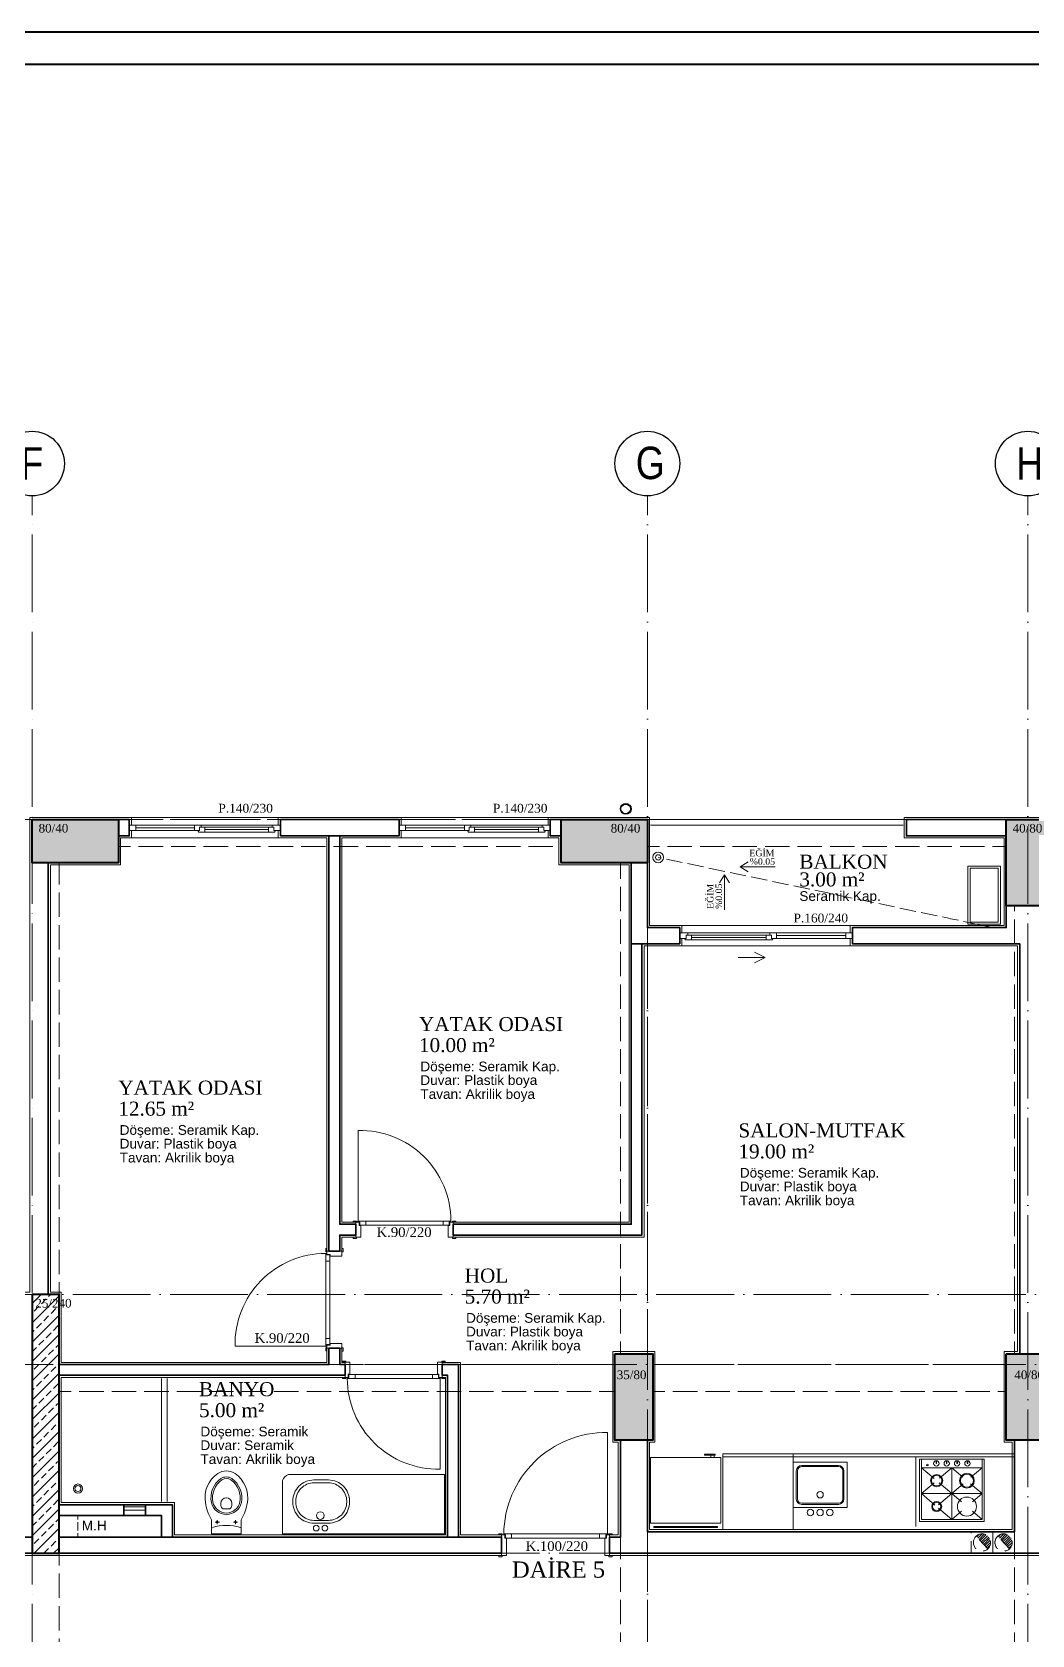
# Model space of a CAD drawing. Header units: millimetres. Extents: x 11587 to 81192, y -36083 to -25300.
# Drawn here: x 27422 to 28348, y -26785 to -25300 of the extents above; entities that cross this region are included whole.
import ezdxf

# ---------------------------------------------------------------- set-up
doc = ezdxf.new("R2010")
doc.units = ezdxf.units.MM
doc.linetypes.add('AKS', pattern=[30, 24, -3, 0, -3])
doc.linetypes.add('IZDUSUM1', pattern=[20, 7.5, -5, 7.5, 0])
for name, color, linetype, lineweight in [('rtm-aks balon', 20, 'Continuous', 25), ('rtm-aks balon yazı', 7, 'Continuous', 20), ('rtm-aks yeni', 7, 'AKS', 20), ('rtm-antet-02', 140, 'Continuous', 40), ('rtm-cam', 141, 'Continuous', 9), ('rtm-duv tugla', 22, 'Continuous', 35), ('rtm-izdusum-üst ince', 8, 'IZDUSUM1', 5), ('rtm-kapı-ahsap', 35, 'Continuous', 13), ('rtm-mhl-yazı-adı', 150, 'Continuous', 30), ('rtm-mhl-yazı-m2', 7, 'Continuous', 20), ('rtm-mhl-yazı-malzeme', 253, 'Continuous', 13), ('rtm-pen-ahsap', 35, 'Continuous', 13), ('rtm-plan katmanı-04', 33, 'Continuous', 25), ('rtm-plan katmanı-05', 205, 'Continuous', 20), ('rtm-plan katmanı-07', 135, 'Continuous', 9), ('rtm-sembol ok', 7, 'Continuous', 20), ('rtm-sıva', 252, 'Continuous', 15), ('rtm-tarama-betonarme', 51, 'Continuous', 15), ('rtm-tas_betonarme', 50, 'Continuous', 40), ('rtm-tefris vitrifiye', 9, 'Continuous', 9)]:
    doc.layers.add(name, color=color, linetype=linetype, lineweight=lineweight)
doc.styles.add('AKSYAZI', font='ARIALN.TTF')
doc.styles.add('ARIAL', font='times.ttf')
doc.styles.get("Standard").update_dxf_attribs({"font": 'arial.ttf'})
doc.styles.add('VAZ-OLCU', font='times.ttf', dxfattribs={"height": 60})

# ---------------------------------------------------------------- blocks, each defined once
blk = doc.blocks.new('rty')
at = {"layer": 'rtm-kapı-ahsap'}
for p, q in [((-58244.9, -62700.3), (-58243.8, -62700.3)), ((-58244.9, -62703.4), (-58244.9, -62700.3)), ((-58243.8, -62703.4), (-58244.9, -62703.4)), ((-58243.8, -62700.3), (-58243.8, -62703.4)), ((-58243.8, -62707.4), (-58243.8, -62702.9)), ((-58229.8, -62702.9), (-58243.8, -62702.9)), ((-58232.8, -62707.4), (-58243.8, -62707.4)), ((-58232.8, -62705.9), (-58232.8, -62707.4)), ((-58229.8, -62705.9), (-58232.8, -62705.9)), ((-58232.6, -62706.4), (-58232.6, -62789.4)), ((-58232.6, -62706.4), (-58229.7, -62706.4)), ((-58229.8, -62700.4), (-58229.8, -62703.4)), ((-58228.8, -62700.4), (-58229.8, -62700.4)), ((-58229.8, -62702.9), (-58229.8, -62705.9)), ((-58229.8, -62703.4), (-58228.8, -62703.4)), ((-58229.8, -62704.9), (-58228.8, -62704.9)), ((-58229.7, -62706.4), (-58229.7, -62704.9)), ((-58228.8, -62703.4), (-58228.8, -62700.4)), ((-58228.8, -62790.9), (-58228.8, -62704.9)), ((-58144.8, -62704.9), (-58228.8, -62704.9)), ((-58228.8, -62712), (-58232.6, -62712)), ((-58228.8, -62783.7), (-58232.6, -62783.7)), ((-58243.8, -62792.3), (-58244.9, -62792.3)), ((-58244.9, -62792.3), (-58244.9, -62795.4)), ((-58244.9, -62795.4), (-58243.8, -62795.4)), ((-58243.8, -62788.4), (-58243.8, -62792.9)), ((-58232.8, -62788.4), (-58243.8, -62788.4)), ((-58243.8, -62795.4), (-58243.8, -62792.3)), ((-58229.8, -62792.9), (-58243.8, -62792.9)), ((-58232.8, -62789.9), (-58232.8, -62788.4)), ((-58229.8, -62789.9), (-58232.8, -62789.9)), ((-58232.6, -62789.4), (-58229.7, -62789.4)), ((-58229.8, -62792.9), (-58229.8, -62789.9)), ((-58229.8, -62790.9), (-58228.8, -62790.9)), ((-58229.8, -62795.4), (-58229.8, -62792.3)), ((-58229.8, -62792.3), (-58228.8, -62792.3)), ((-58228.8, -62795.4), (-58229.8, -62795.4)), ((-58229.7, -62789.4), (-58229.7, -62790.9)), ((-58228.8, -62792.3), (-58228.8, -62795.4))]:
    blk.add_line(p, q, dxfattribs=at)
at = {"layer": 'rtm-kapı-ahsap', "const_width": 0.392}
blk.add_lwpolyline([(-58229.2, -62703.9, 1), (-58229.2, -62704.5, 1)], format="xyb", close=True, dxfattribs=at)
at = {"layer": 'rtm-kapı-ahsap'}
blk.add_arc((-58229.1, -62706.6), 84.3, 270.2011, 1.1472, dxfattribs=at)
blk = doc.blocks.new('K-100')
at = {"layer": 'rtm-kapı-ahsap'}
for p, q in [((-34308.1, -13702.2), (-34307, -13702.2)), ((-34308.1, -13705.4), (-34308.1, -13702.2)), ((-34307, -13705.4), (-34308.1, -13705.4)), ((-34307, -13702.2), (-34307, -13705.4)), ((-34307, -13709.3), (-34307, -13704.8)), ((-34288, -13704.8), (-34307, -13704.8)), ((-34291, -13709.3), (-34307, -13709.3)), ((-34288, -13707.8), (-34291, -13707.8)), ((-34291, -13707.8), (-34291, -13709.3)), ((-34290.8, -13801.3), (-34290.8, -13708.3)), ((-34290.8, -13708.3), (-34287.9, -13708.3)), ((-34288, -13702.3), (-34288, -13705.4)), ((-34287, -13702.3), (-34288, -13702.3)), ((-34288, -13704.8), (-34288, -13707.8)), ((-34288, -13705.4), (-34287, -13705.4)), ((-34288, -13706.8), (-34287, -13706.8)), ((-34287.9, -13708.3), (-34287.9, -13706.8)), ((-34287, -13705.4), (-34287, -13702.3)), ((-34287, -13706.8), (-34287, -13802.8)), ((-34287, -13713.9), (-34290.8, -13713.9)), ((-34307, -13800.3), (-34307, -13804.8)), ((-34291, -13800.3), (-34307, -13800.3)), ((-34291, -13801.8), (-34291, -13800.3)), ((-34287, -13795.6), (-34290.8, -13795.6)), ((-34290.8, -13801.3), (-34287.9, -13801.3)), ((-34287.9, -13801.3), (-34287.9, -13802.8)), ((-34307, -13804.2), (-34308.1, -13804.2)), ((-34308.1, -13804.2), (-34308.1, -13807.3)), ((-34308.1, -13807.3), (-34307, -13807.3)), ((-34307, -13807.3), (-34307, -13804.2)), ((-34288, -13804.8), (-34307, -13804.8)), ((-34288, -13801.8), (-34291, -13801.8)), ((-34288, -13804.8), (-34288, -13801.8)), ((-34288, -13802.8), (-34287, -13802.8)), ((-34288, -13807.3), (-34288, -13804.2)), ((-34288, -13804.2), (-34287, -13804.2)), ((-34287, -13807.3), (-34288, -13807.3)), ((-34193, -13802.8), (-34287, -13802.8)), ((-34287, -13804.2), (-34287, -13807.3))]:
    blk.add_line(p, q, dxfattribs=at)
at = {"layer": 'rtm-kapı-ahsap', "const_width": 0.392}
blk.add_lwpolyline([(-34287.4, -13803.7, -1), (-34287.4, -13803.1, -1)], format="xyb", close=True, dxfattribs=at)
at = {"layer": 'rtm-kapı-ahsap'}
blk.add_arc((-34287.9, -13801.7), 94.9, 359.3332, 89.4605, dxfattribs=at)

msp = doc.modelspace()

# ---------------------------------------------------------------- hatches: boundary and pattern name
at = {"layer": 'rtm-izdusum-üst ince', "ltscale": 1.5}
h = msp.add_hatch(dxfattribs=at)
h.set_pattern_fill('ANSI31', color=256, scale=0.5, angle=180, style=0)
h.set_pattern_definition([(225, (27270.9866, -26689.5514), (1.122532, -1.122532), [])])
edge = h.paths.add_edge_path()
edge.add_arc((28301.59, -26699.55), 8, 312.76259, 492.76259)
edge.add_line((28296.16, -26693.68), (28307.03, -26705.42))
h = msp.add_hatch(dxfattribs=at)
h.set_pattern_fill('ANSI31', color=256, scale=0.5, angle=180, style=0)
h.set_pattern_definition([(225, (27290.9866, -26689.5514), (1.122532, -1.122532), [])])
edge = h.paths.add_edge_path()
edge.add_arc((28321.59, -26699.55), 8, 312.76259, 492.76259)
edge.add_line((28316.16, -26693.68), (28327.03, -26705.42))
at = {"layer": 'rtm-tarama-betonarme'}
h = msp.add_hatch(dxfattribs=at)
h.set_pattern_fill('ANSI33', color=256, scale=2, style=0)
h.set_pattern_definition([(45, (15039.519, -4888.525), (-8.980256, 8.980256), []), (45, (15048.499, -4888.525), (-8.980256, 8.980256), [6.35, -3.175])])
h.paths.add_polyline_path([(28324.09, -27439.55), (28364.09, -27439.55), (28364.09, -27519.55), (28324.09, -27519.55)])
h.paths.add_polyline_path([(27911.59, -27479.55), (27991.59, -27479.55), (27991.59, -27519.55), (27911.59, -27519.55)])
h.paths.add_polyline_path([(28324.09, -26944.55), (28364.09, -26944.55), (28364.09, -27024.55), (28324.09, -27024.55)])
h.paths.add_polyline_path([(27961.59, -26944.55), (27996.59, -26944.55), (27996.59, -27024.55), (27961.59, -27024.55)])
h.paths.add_polyline_path([(27961.59, -26524.55), (27996.59, -26524.55), (27996.59, -26604.55), (27961.59, -26604.55)])
h.paths.add_polyline_path([(28324.09, -26524.55), (28364.09, -26524.55), (28364.09, -26604.55), (28324.09, -26604.55)])
h.paths.add_polyline_path([(28324.09, -26029.55), (28364.09, -26029.55), (28364.09, -26109.55), (28324.09, -26109.55)])
h.paths.add_polyline_path([(27911.59, -26029.55), (27991.59, -26029.55), (27991.59, -26069.55), (27911.59, -26069.55)])
h.paths.add_polyline_path([(28726.59, -26524.55), (28691.59, -26524.55), (28691.59, -26604.55), (28726.59, -26604.55)])
h.paths.add_polyline_path([(28726.59, -26944.55), (28691.59, -26944.55), (28691.59, -27024.55), (28726.59, -27024.55)])
h.paths.add_polyline_path([(28776.59, -27479.55), (28696.59, -27479.55), (28696.59, -27519.55), (28776.59, -27519.55)])
h.paths.add_polyline_path([(29299.09, -27479.55), (29219.09, -27479.55), (29219.09, -27519.55), (29299.09, -27519.55)])
h.paths.add_polyline_path([(29299.09, -26974.55), (29219.09, -26974.55), (29219.09, -27014.55), (29299.09, -27014.55)])
h.paths.add_polyline_path([(29299.09, -26534.55), (29219.09, -26534.55), (29219.09, -26574.55), (29299.09, -26574.55)])
h.paths.add_polyline_path([(28776.59, -26029.55), (28696.59, -26029.55), (28696.59, -26069.55), (28776.59, -26069.55)])
h.paths.add_polyline_path([(29299.09, -26029.55), (29219.09, -26029.55), (29219.09, -26069.55), (29299.09, -26069.55)])
h.paths.add_polyline_path([(29821.59, -26839.55), (29796.59, -26839.55), (29796.59, -27014.55), (29821.59, -27014.55)])
h.paths.add_polyline_path([(29821.59, -26534.55), (29796.59, -26534.55), (29796.59, -26709.55), (29821.59, -26709.55)])
h.paths.add_polyline_path([(30181.59, -26839.55), (30006.59, -26839.55), (30006.59, -26864.55), (30181.59, -26864.55)])
h.paths.add_polyline_path([(30181.59, -26684.55), (30006.59, -26684.55), (30006.59, -26709.55), (30181.59, -26709.55)])
h.paths.add_polyline_path([(29821.59, -26109.55), (29781.59, -26109.55), (29781.59, -26029.55), (29821.59, -26029.55)])
h.paths.add_polyline_path([(30181.59, -26124.55), (30141.59, -26124.55), (30141.59, -26029.55), (30181.59, -26029.55)])
h.paths.add_polyline_path([(29821.59, -27439.55), (29781.59, -27439.55), (29781.59, -27519.55), (29821.59, -27519.55)])
h.paths.add_polyline_path([(30181.59, -27424.55), (30141.59, -27424.55), (30141.59, -27519.55), (30181.59, -27519.55)])
h.paths.add_polyline_path([(27421.59, -27439.55), (27461.59, -27439.55), (27461.59, -27519.55), (27421.59, -27519.55)])
h.paths.add_polyline_path([(27131.59, -27439.55), (27171.59, -27439.55), (27171.59, -27519.55), (27131.59, -27519.55)])
h.paths.add_polyline_path([(27421.59, -26029.55), (27501.59, -26029.55), (27501.59, -26069.55), (27421.59, -26069.55)])
h.paths.add_polyline_path([(27091.59, -26029.55), (27171.59, -26029.55), (27171.59, -26069.55), (27091.59, -26069.55)])
h.paths.add_polyline_path([(26781.59, -26524.55), (26816.59, -26524.55), (26816.59, -26604.55), (26781.59, -26604.55)])
h.paths.add_polyline_path([(26781.59, -26944.55), (26816.59, -26944.55), (26816.59, -27024.55), (26781.59, -27024.55)])
h.paths.add_polyline_path([(26731.59, -27479.55), (26811.59, -27479.55), (26811.59, -27519.55), (26731.59, -27519.55)])
h.paths.add_polyline_path([(26209.09, -27479.55), (26289.09, -27479.55), (26289.09, -27519.55), (26209.09, -27519.55)])
h.paths.add_polyline_path([(26209.09, -26974.55), (26289.09, -26974.55), (26289.09, -27014.55), (26209.09, -27014.55)])
h.paths.add_polyline_path([(26209.09, -26534.55), (26289.09, -26534.55), (26289.09, -26574.55), (26209.09, -26574.55)])
h.paths.add_polyline_path([(26731.59, -26029.55), (26811.59, -26029.55), (26811.59, -26069.55), (26731.59, -26069.55)])
h.paths.add_polyline_path([(26209.09, -26029.55), (26289.09, -26029.55), (26289.09, -26069.55), (26209.09, -26069.55)])
h.paths.add_polyline_path([(25686.59, -26839.55), (25711.59, -26839.55), (25711.59, -27014.55), (25686.59, -27014.55)])
h.paths.add_polyline_path([(25686.59, -26534.55), (25711.59, -26534.55), (25711.59, -26709.55), (25686.59, -26709.55)])
h.paths.add_polyline_path([(25326.59, -26839.55), (25501.59, -26839.55), (25501.59, -26864.55), (25326.59, -26864.55)])
h.paths.add_polyline_path([(25326.59, -26684.55), (25501.59, -26684.55), (25501.59, -26709.55), (25326.59, -26709.55)])
h.paths.add_polyline_path([(25686.59, -26109.55), (25726.59, -26109.55), (25726.59, -26029.55), (25686.59, -26029.55)])
h.paths.add_polyline_path([(25326.59, -26124.55), (25366.59, -26124.55), (25366.59, -26029.55), (25326.59, -26029.55)])
h.paths.add_polyline_path([(25686.59, -27439.55), (25726.59, -27439.55), (25726.59, -27519.55), (25686.59, -27519.55)])
h.paths.add_polyline_path([(25326.59, -27424.55), (25366.59, -27424.55), (25366.59, -27519.55), (25326.59, -27519.55)])
h = msp.add_hatch(dxfattribs=at)
h.set_pattern_fill('ANSI33', color=256, scale=2, style=0)
h.paths.add_polyline_path([(27171.59, -26469.55), (27146.59, -26469.55), (27146.59, -26709.55), (27171.59, -26709.55)])
h.paths.add_polyline_path([(27446.59, -26469.55), (27421.59, -26469.55), (27421.59, -26709.55), (27446.59, -26709.55)])

# ---------------------------------------------------------------- linework, layer by layer
at = {"layer": 'rtm-aks balon'}
for centre in [(27421.59, -25699.55), (27991.59, -25699.55), (28344.09, -25699.55)]:
    msp.add_circle(centre, 30, dxfattribs=at)
at = {"layer": 'rtm-aks yeni', "ltscale": 3}
for p, q in [((27421.59, -27819.55), (27421.59, -25729.55)), ((27991.59, -27819.55), (27991.59, -25729.55)), ((28344.09, -27819.55), (28344.09, -25729.55)), ((25026.59, -26029.55), (30481.59, -26029.55)), ((25026.59, -26469.55), (30481.59, -26469.55)), ((25026.59, -26534.55), (30481.59, -26534.55)), ((25026.59, -26709.55), (30481.59, -26709.55))]:
    msp.add_line(p, q, dxfattribs=at)
at = {"layer": 'rtm-antet-02'}
msp.add_lwpolyline([(24671.59, -25299.55), (24671.59, -28299.55), (30726.59, -28299.55), (30726.59, -25299.55), (24671.59, -25299.55)], dxfattribs=at)
msp.add_lwpolyline([(24701.59, -25329.55), (24701.59, -28269.55), (30696.59, -28269.55), (30696.59, -25329.55)], close=True, dxfattribs=at)
at = {"layer": 'rtm-cam'}
for p, q in [((27572.09, -26037.05), (27517.59, -26037.05)), ((27640.59, -26038.8), (27581.59, -26038.8)), ((27822.09, -26037.05), (27767.59, -26037.05)), ((27890.59, -26038.8), (27831.59, -26038.8)), ((28032.59, -26138.8), (28101.59, -26138.8)), ((28111.09, -26137.05), (28175.59, -26137.05))]:
    msp.add_line(p, q, dxfattribs=at)
at = {"layer": 'rtm-duv tugla'}
for points in [[(27501.59, -26029.55), (27511.59, -26029.55), (27511.59, -26044.55), (27501.59, -26044.55)], [(27911.59, -26044.55), (27901.59, -26044.55), (27901.59, -26029.55), (27911.59, -26029.55)], [(27901.59, -26044.55), (27901.59, -26029.55)], [(28324.09, -26029.55), (28231.59, -26029.55), (28231.59, -26044.55), (28324.09, -26044.55)], [(27706.59, -26044.55), (27706.59, -26404.55), (27721.59, -26404.55), (27721.59, -26414.55), (27706.59, -26414.55), (27706.59, -26429.55), (27696.59, -26429.55), (27696.59, -26044.55)], [(27436.59, -26469.55), (27436.59, -26069.55)], [(27991.59, -26069.55), (27991.59, -26129.55), (28021.59, -26129.55), (28021.59, -26144.55), (27976.59, -26144.55), (27976.59, -26069.55)], [(28324.09, -26109.55), (28324.09, -26129.55), (28181.59, -26129.55), (28181.59, -26144.55), (28336.59, -26144.55), (28336.59, -26524.55)], [(27976.59, -26144.55), (27976.59, -26404.55), (27811.59, -26404.55), (27811.59, -26414.55), (27986.59, -26414.55), (27986.59, -26144.55)], [(27446.59, -26534.55), (27696.59, -26534.55), (27696.59, -26519.55), (27706.59, -26519.55), (27706.59, -26534.55), (27711.59, -26534.55), (27711.59, -26544.55), (27446.59, -26544.55)], [(27806.59, -26694.55), (27806.59, -26544.55), (27801.59, -26544.55), (27801.59, -26534.55), (27816.59, -26534.55), (27816.59, -26694.55)], [(27966.59, -26604.55), (27966.59, -26604.55), (27966.59, -26694.55), (27956.59, -26694.55), (27956.59, -26709.55), (28731.59, -26709.55), (28731.59, -26694.55), (28721.59, -26694.55), (28721.59, -26604.55)], [(28331.59, -26604.55), (28331.59, -26689.55), (27991.59, -26689.55)], [(27991.59, -26604.55), (27991.59, -26689.55)], [(27446.59, -26664.55), (27551.59, -26664.55), (27551.59, -26694.55)], [(27506.59, -26674.55), (27506.59, -26664.55)], [(27526.59, -26674.55), (27526.59, -26664.55)], [(27446.59, -26674.55), (27541.59, -26674.55), (27541.59, -26694.55)], [(27421.59, -26709.55), (27346.59, -26709.55), (27346.59, -26694.55), (27421.59, -26694.55)], [(27446.59, -26694.55), (27856.59, -26694.55), (27856.59, -26709.55), (27446.59, -26709.55)]]:
    msp.add_lwpolyline(points, dxfattribs=at)
msp.add_lwpolyline([(27651.59, -26044.55), (27651.59, -26029.55), (27761.59, -26029.55), (27761.59, -26044.55)], close=True, dxfattribs=at)
at = {"layer": 'rtm-izdusum-üst ince', "ltscale": 1.5}
for points in [[(27501.59, -26029.55), (27911.59, -26029.55)], [(27991.59, -26029.55), (28324.09, -26029.55)], [(27501.59, -26054.55), (27911.59, -26054.55)], [(27991.59, -26054.55), (28324.09, -26054.55)], [(27446.59, -26469.55), (27446.59, -26069.55)], [(27966.59, -26524.55), (27966.59, -26069.55)], [(27991.59, -26524.55), (27991.59, -26069.55)], [(28331.59, -26524.55), (28331.59, -26109.55)], [(27446.59, -26534.55), (27961.59, -26534.55)], [(27996.59, -26534.55), (28324.09, -26534.55)], [(27446.59, -26559.55), (27961.59, -26559.55)], [(27996.59, -26559.55), (28324.09, -26559.55)], [(27966.59, -26944.55), (27966.59, -26604.55)], [(27991.59, -26944.55), (27991.59, -26604.55)], [(28331.59, -26944.55), (28331.59, -26604.55)], [(28311.59, -26689.55), (28311.59, -26709.55), (28291.59, -26709.55), (28291.59, -26689.55), (28311.59, -26689.55)], [(28307.03, -26705.42), (28296.16, -26693.68)], [(28331.59, -26689.55), (28331.59, -26709.55), (28311.59, -26709.55), (28311.59, -26689.55), (28331.59, -26689.55)], [(28327.03, -26705.42), (28316.16, -26693.68)], [(27446.59, -26709.55), (27446.59, -26919.55)]]:
    msp.add_lwpolyline(points, dxfattribs=at)
at = {"layer": 'rtm-izdusum-üst ince'}
msp.add_lwpolyline([(28311.59, -26129.55), (28001.59, -26064.55)], dxfattribs=at)
at = {"layer": 'rtm-izdusum-üst ince', "ltscale": 0.5}
msp.add_lwpolyline([(27446.59, -26674.55), (27446.59, -26694.55), (27464.09, -26694.55), (27464.09, -26674.55), (27446.59, -26674.55)], dxfattribs=at)
at = {"layer": 'rtm-izdusum-üst ince', "ltscale": 1.5}
for centre in [(28301.59, -26699.55), (28321.59, -26699.55)]:
    msp.add_circle(centre, 8, dxfattribs=at)
at = {"layer": 'rtm-kapı-ahsap'}
for points in [[(27526.59, -26666.55), (27506.59, -26666.55)], [(27526.59, -26669.55), (27506.59, -26669.55)]]:
    msp.add_lwpolyline(points, dxfattribs=at)
at = {"layer": 'rtm-pen-ahsap'}
for p, q in [((27570.59, -26034.55), (27511.59, -26034.55)), ((27511.59, -26039.55), (27517.59, -26039.55)), ((27522.59, -26039.55), (27516.96, -26039.55)), ((27517.59, -26034.55), (27517.59, -26039.55)), ((27522.59, -26039.55), (27572.09, -26039.55)), ((27570.59, -26034.55), (27578.09, -26034.55)), ((27572.09, -26034.55), (27572.09, -26039.55)), ((27576.59, -26039.55), (27572.09, -26039.55)), ((27575.96, -26041.05), (27581.59, -26041.05)), ((27576.59, -26036.55), (27581.59, -26036.55)), ((27576.59, -26036.55), (27576.59, -26039.55)), ((27578.09, -26036.55), (27578.09, -26034.55)), ((27581.59, -26036.55), (27640.59, -26036.55)), ((27581.59, -26036.55), (27581.59, -26041.05)), ((27581.59, -26041.05), (27640.59, -26041.05)), ((27645.59, -26036.55), (27640.59, -26036.55)), ((27640.59, -26036.55), (27640.59, -26041.05)), ((27646.23, -26041.05), (27640.59, -26041.05)), ((27644.09, -26034.55), (27644.09, -26036.55)), ((27644.09, -26034.55), (27651.59, -26034.55)), ((27645.59, -26036.55), (27645.59, -26039.55)), ((27651.59, -26039.55), (27645.59, -26039.55)), ((27820.59, -26034.55), (27761.59, -26034.55)), ((27761.59, -26039.55), (27767.59, -26039.55)), ((27772.59, -26039.55), (27766.96, -26039.55)), ((27767.59, -26034.55), (27767.59, -26039.55)), ((27772.59, -26039.55), (27822.09, -26039.55)), ((27820.59, -26034.55), (27828.09, -26034.55)), ((27822.09, -26034.55), (27822.09, -26039.55)), ((27826.59, -26039.55), (27822.09, -26039.55)), ((27825.96, -26041.05), (27831.59, -26041.05)), ((27826.59, -26036.55), (27831.59, -26036.55)), ((27826.59, -26036.55), (27826.59, -26039.55)), ((27828.09, -26036.55), (27828.09, -26034.55)), ((27831.59, -26036.55), (27890.59, -26036.55)), ((27831.59, -26036.55), (27831.59, -26041.05)), ((27831.59, -26041.05), (27890.59, -26041.05)), ((27895.59, -26036.55), (27890.59, -26036.55)), ((27890.59, -26036.55), (27890.59, -26041.05)), ((27896.23, -26041.05), (27890.59, -26041.05)), ((27894.09, -26034.55), (27894.09, -26036.55)), ((27894.09, -26034.55), (27901.59, -26034.55)), ((27895.59, -26036.55), (27895.59, -26039.55)), ((27901.59, -26039.55), (27895.59, -26039.55)), ((28029.09, -26134.55), (28021.59, -26134.55)), ((28021.59, -26139.55), (28027.59, -26139.55)), ((28026.96, -26141.05), (28032.59, -26141.05)), ((28027.59, -26136.55), (28032.59, -26136.55)), ((28027.59, -26136.55), (28027.59, -26139.55)), ((28029.09, -26134.55), (28029.09, -26136.55)), ((28101.59, -26136.55), (28032.59, -26136.55)), ((28032.59, -26136.55), (28032.59, -26141.05)), ((28101.59, -26141.05), (28032.59, -26141.05)), ((28106.59, -26136.55), (28101.59, -26136.55)), ((28101.59, -26136.55), (28101.59, -26141.05)), ((28107.23, -26141.05), (28101.59, -26141.05)), ((28112.59, -26134.55), (28105.09, -26134.55)), ((28105.09, -26136.55), (28105.09, -26134.55)), ((28106.59, -26136.55), (28106.59, -26139.55)), ((28106.59, -26139.55), (28111.09, -26139.55)), ((28111.09, -26134.55), (28111.09, -26139.55)), ((28170.59, -26139.55), (28111.09, -26139.55)), ((28112.59, -26134.55), (28181.59, -26134.55)), ((28170.59, -26139.55), (28176.23, -26139.55)), ((28175.59, -26134.55), (28175.59, -26139.55)), ((28181.59, -26139.55), (28175.59, -26139.55))]:
    msp.add_line(p, q, dxfattribs=at)
for points in [[(27575.96, -26041.05), (27575.09, -26039.55)], [(27646.23, -26041.05), (27647.1, -26039.55)], [(27825.96, -26041.05), (27825.09, -26039.55)], [(27896.23, -26041.05), (27897.1, -26039.55)], [(28026.96, -26141.05), (28026.09, -26139.55)], [(28107.23, -26141.05), (28108.1, -26139.55)]]:
    msp.add_lwpolyline(points, dxfattribs=at)
at = {"layer": 'rtm-plan katmanı-04'}
for radius in [5, 4.5]:
    msp.add_circle((27971.59, -26019.55), radius, dxfattribs=at)
at = {"layer": 'rtm-plan katmanı-05', "ltscale": 0.6}
for points in [[(27513.59, -26027.55), (27649.59, -26027.55)], [(27763.59, -26027.55), (27899.59, -26027.55)], [(27513.59, -26046.55), (27649.59, -26046.55)], [(27763.59, -26046.55), (27899.59, -26046.55)], [(28179.59, -26127.55), (28023.59, -26127.55)], [(28179.59, -26146.55), (28023.59, -26146.55)]]:
    msp.add_lwpolyline(points, dxfattribs=at)
at = {"layer": 'rtm-plan katmanı-05'}
for points in [[(27994.59, -26029.55), (28228.59, -26029.55)], [(27994.59, -26034.55), (28228.59, -26034.55)]]:
    msp.add_lwpolyline(points, dxfattribs=at)
for radius in [5, 2.5]:
    msp.add_circle((28001.59, -26064.55), radius, dxfattribs=at)
at = {"layer": 'rtm-plan katmanı-07'}
for points in [[(27578.09, -26034.55), (27644.09, -26034.55)], [(27828.09, -26034.55), (27894.09, -26034.55)], [(28105.09, -26134.55), (28029.09, -26134.55)]]:
    msp.add_lwpolyline(points, dxfattribs=at)
at = {"layer": 'rtm-sembol ok'}
for points in [[(28077.54, -26073.17), (28084.94, -26068.5)], [(28109.87, -26073.17), (28077.54, -26073.17)], [(28077.54, -26073.17), (28084.94, -26077.84)], [(28063.02, -26080.78), (28058.36, -26088.18)], [(28063.02, -26113.1), (28063.02, -26080.78)], [(28063.02, -26080.78), (28067.69, -26088.18)], [(28075.75, -26157.24), (28100.75, -26157.24)], [(28100.75, -26157.24), (28090.75, -26152.24)], [(28100.75, -26157.24), (28090.75, -26162.24)]]:
    msp.add_lwpolyline(points, dxfattribs=at)
at = {"layer": 'rtm-sıva'}
for points in [[(27173.59, -26467.55), (27419.59, -26467.55), (27419.59, -26027.55), (27513.59, -26027.55), (27513.59, -26034.55)], [(27649.59, -26034.55), (27649.59, -26027.55), (27763.59, -26027.55), (27763.59, -26034.55)], [(27899.59, -26034.55), (27899.59, -26027.55), (27993.59, -26027.55), (27993.59, -26127.55), (28023.59, -26127.55), (28023.59, -26134.55)], [(28322.09, -26127.55), (28322.09, -26046.55), (28229.59, -26046.55), (28229.59, -26027.55), (28458.59, -26027.55), (28458.59, -26046.55), (28366.09, -26046.55), (28366.09, -26127.55)], [(27513.59, -26039.55), (27513.59, -26046.55), (27503.59, -26046.55), (27503.59, -26071.55), (27438.59, -26071.55), (27438.59, -26467.55), (27448.59, -26467.55), (27448.59, -26532.55), (27694.59, -26532.55), (27694.59, -26519.55)], [(27694.59, -26429.55), (27694.59, -26046.55), (27649.59, -26046.55), (27649.59, -26039.55)], [(27721.59, -26402.55), (27708.59, -26402.55), (27708.59, -26046.55), (27763.59, -26046.55), (27763.59, -26039.55)], [(27899.59, -26039.55), (27899.59, -26046.55), (27909.59, -26046.55), (27909.59, -26071.55), (27974.59, -26071.55), (27974.59, -26402.55), (27811.59, -26402.55)], [(28179.59, -26134.55), (28179.59, -26127.55), (28322.09, -26127.55)], [(28023.59, -26139.55), (28023.59, -26146.55), (27988.59, -26146.55), (27988.59, -26416.55), (27811.59, -26416.55)], [(27956.59, -26692.55), (27964.59, -26692.55), (27964.59, -26606.55), (27959.59, -26606.55), (27959.59, -26522.55), (27998.59, -26522.55), (27998.59, -26606.55), (27993.59, -26606.55), (27993.59, -26687.55), (28329.59, -26687.55), (28329.59, -26606.55), (28322.09, -26606.55), (28322.09, -26522.55), (28334.59, -26522.55), (28334.59, -26146.55), (28179.59, -26146.55), (28179.59, -26139.55)], [(27721.59, -26416.55), (27708.59, -26416.55), (27708.59, -26429.55)], [(27708.59, -26519.55), (27708.59, -26532.55), (27711.59, -26532.55)], [(27856.59, -26692.55), (27818.59, -26692.55), (27818.59, -26532.55), (27801.59, -26532.55)], [(27711.59, -26546.55), (27448.59, -26546.55), (27448.59, -26662.55)], [(27448.59, -26662.55), (27553.59, -26662.55), (27553.59, -26692.55), (27804.59, -26692.55), (27804.59, -26546.55), (27801.59, -26546.55)], [(27344.59, -26700.55), (27344.59, -26711.55), (27856.59, -26711.55)], [(27956.59, -26711.55), (28731.59, -26711.55)]]:
    msp.add_lwpolyline(points, dxfattribs=at)
at = {"layer": 'rtm-tas_betonarme'}
for points in [[(27421.59, -26029.55), (27501.59, -26029.55), (27501.59, -26069.55), (27421.59, -26069.55)], [(27911.59, -26029.55), (27991.59, -26029.55), (27991.59, -26069.55), (27911.59, -26069.55)], [(28324.09, -26029.55), (28364.09, -26029.55), (28364.09, -26109.55), (28324.09, -26109.55)], [(27421.59, -26709.55), (27446.59, -26709.55), (27446.59, -26469.55), (27421.59, -26469.55)], [(27961.59, -26524.55), (27996.59, -26524.55), (27996.59, -26604.55), (27961.59, -26604.55)], [(28324.09, -26524.55), (28364.09, -26524.55), (28364.09, -26604.55), (28324.09, -26604.55)]]:
    msp.add_lwpolyline(points, close=True, dxfattribs=at)
at = {"layer": 'rtm-tefris vitrifiye'}
for p, q in [((27994.5, -26620.7), (27994.5, -26681.7)), ((28044.5, -26617.7), (28054.5, -26617.7)), ((28044.5, -26618.7), (28044.5, -26617.7)), ((28054.5, -26618.7), (28044.5, -26618.7)), ((28050.5, -26620.7), (28050.5, -26618.7)), ((28053.5, -26620.7), (28053.5, -26618.7)), ((28054.5, -26617.7), (28054.5, -26618.7)), ((28059.5, -26681.7), (28059.5, -26620.7)), ((28061.59, -26617.21), (28331.59, -26617.21)), ((28243.62, -26680.21), (28243.62, -26622.21)), ((28243.62, -26622.21), (28303.62, -26622.21)), ((28245.62, -26678.21), (28245.62, -26622.21)), ((28301.62, -26630.21), (28301.62, -26622.21)), ((28126.59, -26625.21), (28126.59, -26667.21)), ((28176.59, -26625.21), (28126.59, -26625.21)), ((28129.59, -26633.21), (28129.59, -26659.21)), ((28130.59, -26633.21), (28130.59, -26659.21)), ((28168.59, -26628.21), (28134.59, -26628.21)), ((28168.59, -26629.21), (28134.59, -26629.21)), ((28172.59, -26633.21), (28172.59, -26659.21)), ((28173.59, -26633.21), (28173.59, -26659.21)), ((28176.59, -26625.21), (28176.59, -26667.21)), ((28257.14, -26640.09), (28245.62, -26630.21)), ((28245.62, -26630.21), (28301.62, -26630.21)), ((28259.04, -26626.19), (28259.04, -26623.72)), ((28259.58, -26626.19), (28259.04, -26626.19)), ((28259.58, -26623.72), (28259.58, -26626.19)), ((28262.25, -26639.95), (28273.62, -26630.21)), ((28268.63, -26626.19), (28268.63, -26623.72)), ((28269.17, -26626.19), (28268.63, -26626.19)), ((28269.17, -26623.72), (28269.17, -26626.19)), ((28283.91, -26639.03), (28273.62, -26630.21)), ((28273.62, -26678.21), (28273.62, -26630.21)), ((28278.21, -26626.19), (28278.21, -26623.72)), ((28278.75, -26626.19), (28278.21, -26626.19)), ((28278.75, -26623.72), (28278.75, -26626.19)), ((28287.8, -26626.19), (28287.8, -26623.72)), ((28288.34, -26626.19), (28287.8, -26626.19)), ((28288.34, -26623.72), (28288.34, -26626.19)), ((28291.4, -26638.97), (28301.62, -26630.21)), ((28301.62, -26678.21), (28301.62, -26630.21)), ((28245.62, -26654.21), (28257.31, -26644.19)), ((28273.62, -26654.21), (28261.92, -26644.18)), ((28273.62, -26654.21), (28284.08, -26645.25)), ((28301.62, -26654.21), (28291, -26645.1)), ((28126.59, -26667.21), (28176.59, -26667.21)), ((28134.59, -26663.21), (28168.59, -26663.21)), ((28134.59, -26664.21), (28168.59, -26664.21)), ((28258.03, -26664.85), (28245.62, -26654.21)), ((28245.62, -26654.21), (28301.62, -26654.21)), ((28273.62, -26654.21), (28261.39, -26664.69)), ((28282.59, -26661.89), (28273.62, -26654.21)), ((28301.62, -26654.21), (28292.65, -26661.89)), ((27587.85, -26678.96), (27587.85, -26691.55)), ((27591.23, -26680.55), (27595.14, -26680.55)), ((27593.07, -26682.43), (27593.07, -26678.72)), ((27603.76, -26668.45), (27599.43, -26668.45)), ((27611.96, -26680.55), (27608.05, -26680.55)), ((27610.12, -26682.43), (27610.12, -26678.72)), ((27615.34, -26678.96), (27615.34, -26691.55)), ((27994.5, -26681.7), (28059.5, -26681.7)), ((28243.62, -26680.21), (28303.62, -26680.21)), ((28245.62, -26678.21), (28301.62, -26678.21)), ((28261.43, -26667.76), (28273.62, -26678.21)), ((28273.62, -26678.21), (28282.59, -26670.52)), ((28292.65, -26670.52), (28301.62, -26678.21)), ((27587.85, -26691.55), (27615.34, -26691.55)), ((27997.5, -26684.7), (28056.5, -26684.7)), ((27997.5, -26685.7), (27997.5, -26684.7)), ((28056.5, -26685.7), (27997.5, -26685.7)), ((28056.5, -26684.7), (28056.5, -26685.7))]:
    msp.add_line(p, q, dxfattribs=at)
for points in [[(28318.59, -26072.55), (28288.59, -26072.55), (28288.59, -26126.55), (28318.59, -26126.55)], [(28316.59, -26074.55), (28290.59, -26074.55), (28290.59, -26124.55), (28316.59, -26124.55)]]:
    msp.add_lwpolyline(points, close=True, dxfattribs=at)
for points in [[(27541.59, -26661.55), (27541.59, -26547.55)], [(27546.59, -26661.55), (27546.59, -26547.55)], [(28059.5, -26620.7), (27994.5, -26620.7)], [(28061.59, -26617.21), (28061.59, -26687.55)], [(28061.59, -26620.21), (28331.59, -26620.21)], [(28126.59, -26617.21), (28126.59, -26687.55)], [(28240.21, -26684.55), (28240.21, -26620.21)], [(28303.62, -26680.21), (28303.62, -26622.21)]]:
    msp.add_lwpolyline(points, dxfattribs=at)
for points in [[(27803.59, -26636.55), (27659.18, -26636.55, 0.2032744), (27653.59, -26642.13), (27653.59, -26691.55), (27803.59, -26691.55), (27803.59, -26636.55)], [(27663.13, -26661.19), (27663.13, -26662.08, 0.4142136), (27682.73, -26681.68), (27696.12, -26681.68, 0.4142136), (27715.72, -26662.08), (27715.72, -26661.19, 0.4142136), (27696.12, -26641.58), (27682.73, -26641.58, 0.4142136)], [(27665.8, -26661.19), (27665.8, -26662.08, 0.4142136), (27682.73, -26679.01), (27696.12, -26679.01, 0.4142136), (27713.05, -26662.08), (27713.05, -26661.19, 0.4142136), (27696.12, -26644.26), (27682.73, -26644.26, 0.4142136)]]:
    msp.add_lwpolyline(points, format="xyb", close=True, dxfattribs=at)
for centre, radius in [((28251.04, -26627.78), 0.75), ((28259.62, -26642.21), 5.63), ((28259.62, -26642.21), 4.84), ((28259.31, -26626.21), 2.5), ((28268.9, -26626.21), 2.5), ((28278.48, -26626.21), 2.5), ((28287.62, -26642.21), 6.84), ((28287.62, -26642.21), 6.05), ((28288.07, -26626.21), 2.5), ((27464.09, -26649.55), 4.25), ((27464.09, -26649.55), 2.75), ((28151.59, -26655.21), 3), ((28259.62, -26666.21), 4.63), ((28259.62, -26666.21), 3.84), ((28287.62, -26666.21), 8.84), ((27593.07, -26680.55), 0.825), ((27610.12, -26680.55), 0.825), ((27688.59, -26674.55), 3.56), ((28142.59, -26671.71), 3), ((28151.59, -26671.71), 3), ((28160.59, -26671.71), 3), ((27684.86, -26686.13), 2.67), ((27692.87, -26686.13), 2.67)]:
    msp.add_circle(centre, radius, dxfattribs=at)
for centre, radius, start, end in [((27609.29, -26658.17), 27.5, 124.90445, 189.49177), ((27601.59, -26648.1), 14.85, 57.23949, 122.76051), ((27593.89, -26658.17), 27.5, 350.50823, 55.09555), ((28134.59, -26633.21), 5, 90, 180), ((28134.59, -26633.21), 4, 90, 180), ((28168.59, -26633.21), 5, 0, 90), ((28168.59, -26633.21), 4, 0, 90), ((27609.29, -26658.17), 22, 125.18852, 191.4306), ((27609.29, -26658.17), 20.57, 125.18852, 191.4306), ((27601.59, -26648.1), 9.35, 57.83251, 122.16753), ((27601.59, -26648.1), 7.92, 57.83251, 122.16753), ((27593.89, -26658.17), 20.57, 348.5694, 54.81148), ((27593.89, -26658.17), 22, 348.5694, 54.81148), ((27625.63, -26655.8), 44, 188.76392, 210.09462), ((27601.67, -26659.32), 14.3, 192.81214, 269.7338), ((27601.67, -26659.32), 12.87, 192.81214, 269.7338), ((27601.57, -26663.23), 5.12, 90.26223, 180), ((27609.4, -26663.55), 12.95, 176.68797, 192.17308), ((27599.43, -26665.7), 2.75, 192.17308, 270), ((27601.52, -26659.32), 12.87, 270.2662, 347.18786), ((27601.52, -26659.32), 14.3, 270.2662, 347.18786), ((27601.62, -26663.23), 5.11, 0, 89.73777), ((27603.76, -26665.7), 2.75, 270, 347.82692), ((27593.79, -26663.55), 12.95, 347.82692, 3.31203), ((27577.56, -26655.8), 44, 329.90538, 351.23608), ((28134.59, -26659.21), 5, 180, 270), ((28134.59, -26659.21), 4, 180, 270), ((28168.59, -26659.21), 4, 270, 0), ((28168.59, -26659.21), 5, 270, 0), ((27585.65, -26678.96), 2.2, 0, 30.09462), ((27617.54, -26678.96), 2.2, 149.90538, 180), ((27601.59, -26727.74), 44, 72.84732, 107.15271)]:
    msp.add_arc(centre, radius, start, end, dxfattribs=at)

# ---------------------------------------------------------------- block references
at = {"layer": 'rtm-kapı-ahsap'}
for name, p, rotation in [('rty', (-34981.28, 31827.23), 90.00000000000001), ('rty', (-30535.19, -89222.42), 180), ('rty', (90504.46, -84776.33), 270), ('K-100', (14151.8, 7595.43), 90.00000000000001)]:
    msp.add_blockref(name, p, dxfattribs=dict(at, rotation=rotation))

# ---------------------------------------------------------------- texts
at = {"layer": 'rtm-aks balon yazı', "char_height": 30, "width": 27.7214, "attachment_point": 7, "style": 'AKSYAZI'}
for s, insert in [('F', (27410.85, -25714.32)), ('G', (27980.85, -25714.32)), ('H', (28333.35, -25714.32))]:
    msp.add_mtext(s, dxfattribs=dict(at, insert=insert))
at = {"layer": 'rtm-mhl-yazı-adı', "style": 'ARIAL'}
for s, height, p in [('EĞİM', 6, (28086.11, -26063.5)), ('%%%0.05', 6, (28086.45, -26071.26)), ('BALKON', 13, (28132.39, -26075.02)), ('YATAK ODASI', 13, (27780.03, -26225.53)), ('YATAK ODASI', 13, (27501.48, -26284.41)), ('SALON-MUTFAK', 13, (28075.94, -26324.05)), ('HOL', 13, (27822.38, -26458.6)), ('BANYO', 13, (27576.28, -26563.9)), ('DAİRE 5', 15, (27866.18, -26732.11))]:
    msp.add_text(s, height=height, dxfattribs=at).set_placement(p)
for s, p in [('EĞİM', (28052.72, -26112.24)), ('%%%0.05', (28060.71, -26112.24))]:
    msp.add_text(s, height=6, rotation=90, dxfattribs=at).set_placement(p)
at = {"layer": 'rtm-mhl-yazı-m2', "style": 'ARIAL'}
for s, height, p in [('80/40', 8, (27427.62, -26041.51)), ('80/40', 8, (27957.6, -26041.51)), ('40/80', 8, (28329.95, -26041.51)), ('3.00 m² ', 13, (28132.39, -26091.44)), ('10.00 m² ', 13, (27780.03, -26245.02)), ('12.65 m² ', 13, (27501.48, -26303.9)), ('19.00 m² ', 13, (28075.94, -26343.54)), ('25/240', 8, (27424.63, -26481.75)), ('5.70 m² ', 13, (27822.38, -26478.09)), ('35/80', 8, (27963.25, -26548.09)), ('40/80', 8, (28331.53, -26548.09)), ('5.00 m² ', 13, (27576.28, -26583.39))]:
    msp.add_text(s, height=height, dxfattribs=at).set_placement(p)
at = {"layer": 'rtm-mhl-yazı-malzeme', "style": 'VAZ-OLCU'}
for s, height, p in [('P.140/230', 8.192, (27594.17, -26023.03)), ('P.140/230', 8.192, (27848.54, -26023.03)), ('P.160/240', 8.192, (28126.96, -26124.8)), ('K.90/220', 9, (27740.72, -26416.35)), ('K.90/220', 9, (27627.81, -26514.47)), ('K.100/220', 9, (27878.82, -26707.35))]:
    msp.add_text(s, height=height, rotation=359.9602, dxfattribs=at).set_placement(p)
at = {"layer": 'rtm-mhl-yazı-malzeme'}
for s, p in [('Seramik Kap.', (28132.39, -26104.85)), ('Döşeme: Seramik Kap.', (27781.32, -26262.79)), ('Duvar: Plastik boya ', (27781.32, -26275.46)), ('Tavan: Akrilik boya ', (27781.32, -26288.39)), ('Döşeme: Seramik Kap.', (27502.77, -26321.68)), ('Duvar: Plastik boya ', (27502.77, -26334.35)), ('Tavan: Akrilik boya ', (27502.77, -26347.28)), ('Döşeme: Seramik Kap.', (28077.23, -26361.32)), ('Duvar: Plastik boya ', (28077.23, -26373.99)), ('Tavan: Akrilik boya ', (28077.23, -26386.92)), ('Döşeme: Seramik Kap.', (27823.67, -26495.86)), ('Duvar: Plastik boya ', (27823.67, -26508.53)), ('Tavan: Akrilik boya ', (27823.67, -26521.46)), ('Döşeme: Seramik', (27577.57, -26601.16)), ('Duvar: Seramik', (27577.57, -26613.83)), ('Tavan: Akrilik boya ', (27577.57, -26626.76)), ('M.H', (27467.62, -26688.26))]:
    msp.add_text(s, height=9, dxfattribs=at).set_placement(p)

doc.saveas('drawing.dxf')
